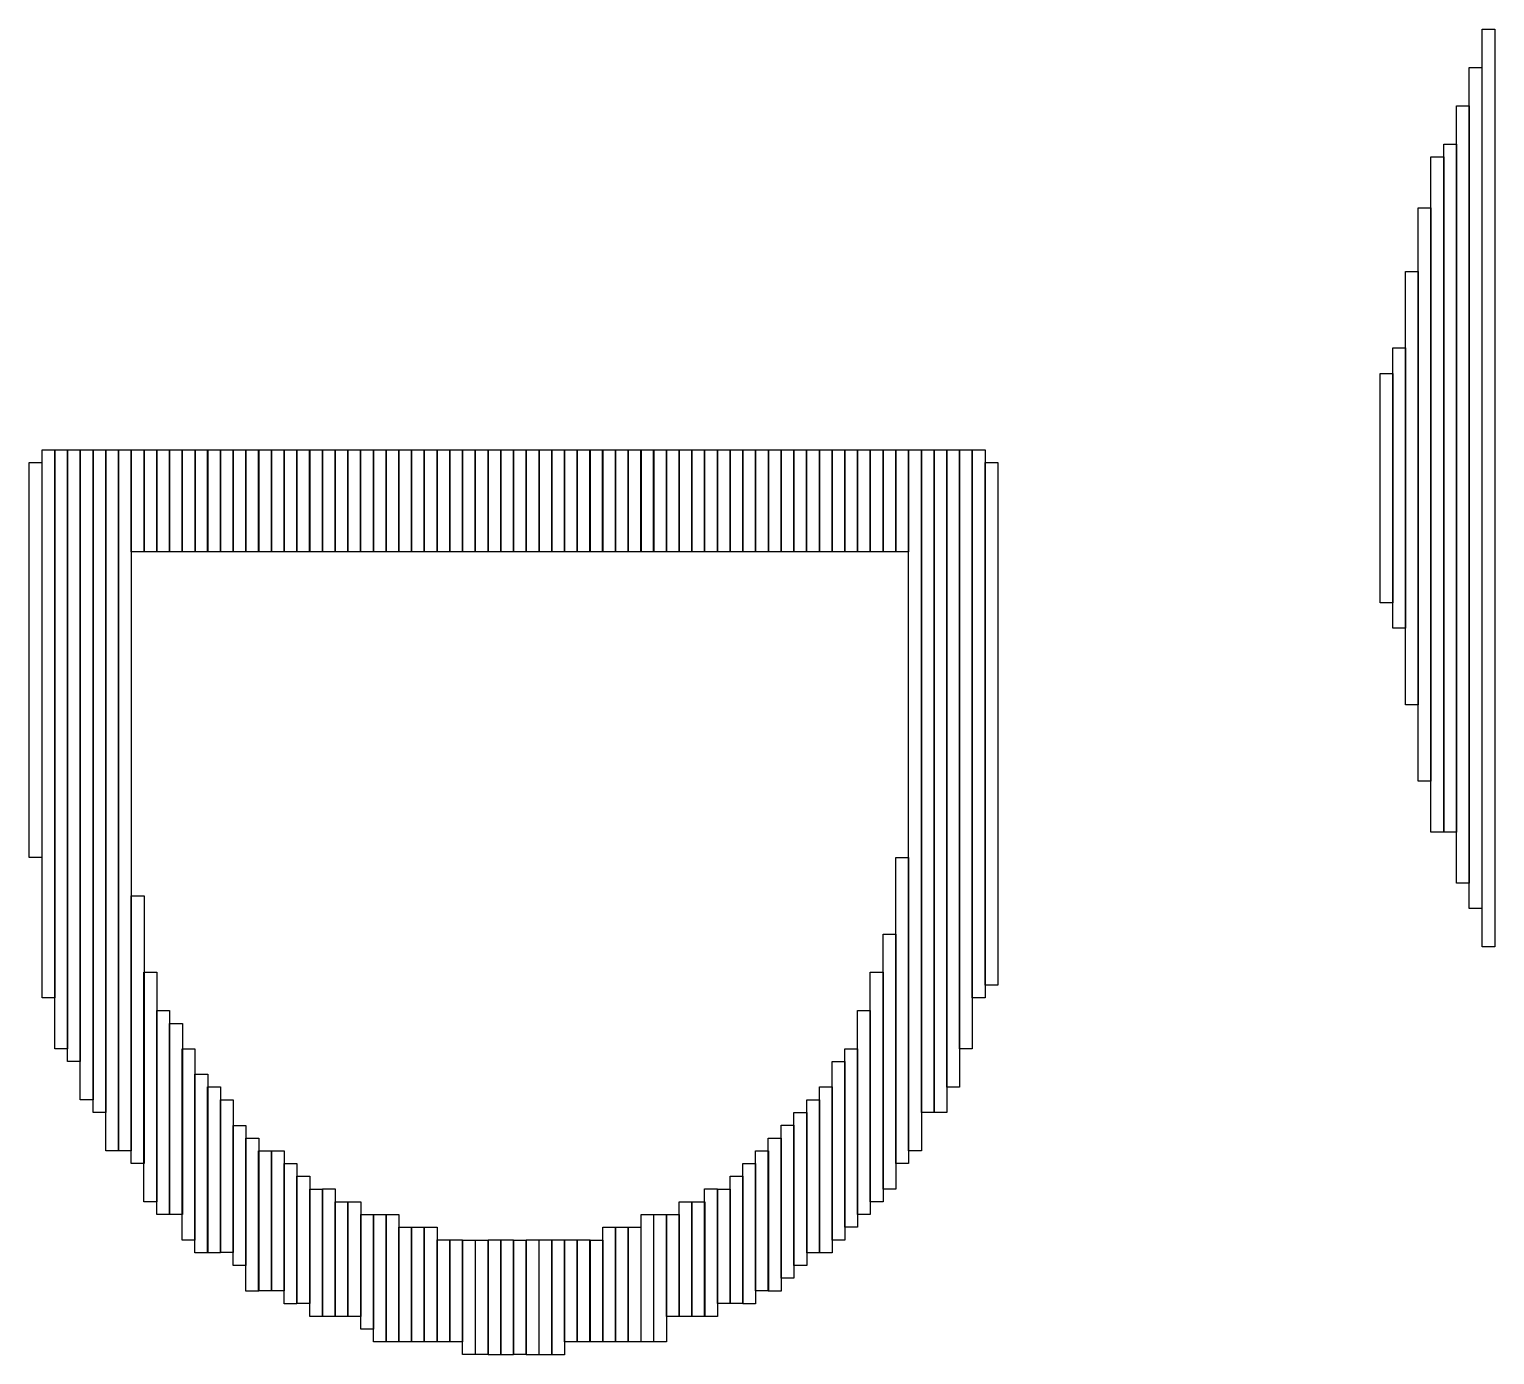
# Model space of a CAD drawing. Header units: inches. Extents: x -22 to 5433, y -38 to 5417.
# Drawn here: x -9.59 to -7.29, y 1.467 to 3.547 of the extents above; entities that cross this region are included whole.
import ezdxf

# ---------------------------------------------------------------- set-up
doc = ezdxf.new("R2010")
doc.units = ezdxf.units.IN
doc.layers.add('Top Overlay', color=2, linetype='Continuous')

msp = doc.modelspace()

# ---------------------------------------------------------------- linework, layer by layer
at = {"layer": 'Top Overlay'}
for p, q in [((-7.3097, 2.1076), (-7.3097, 3.5475)), ((-7.3097, 3.5475), (-7.2899, 3.5475)), ((-7.2899, 3.5475), (-7.2899, 2.1076)), ((-7.3298, 2.1675), (-7.3298, 3.4875)), ((-7.3298, 3.4875), (-7.31, 3.4875)), ((-7.31, 3.4875), (-7.31, 2.1675)), ((-7.35, 2.2075), (-7.35, 3.4275)), ((-7.35, 3.4275), (-7.3299, 3.4275)), ((-7.3299, 3.4275), (-7.3299, 2.2075)), ((-7.3698, 2.2875), (-7.3698, 3.3675)), ((-7.3698, 3.3675), (-7.35, 3.3675)), ((-7.35, 3.3675), (-7.35, 2.2875)), ((-7.3899, 2.2875), (-7.3899, 3.3475)), ((-7.3899, 3.3475), (-7.3698, 3.3475)), ((-7.3698, 3.3475), (-7.3698, 2.2875)), ((-7.4099, 2.3675), (-7.4099, 3.2675)), ((-7.4099, 3.2675), (-7.3899, 3.2675)), ((-7.3899, 3.2675), (-7.3899, 2.3675)), ((-7.4299, 2.4875), (-7.4299, 3.1675)), ((-7.4299, 3.1675), (-7.4101, 3.1675)), ((-7.4101, 3.1675), (-7.4101, 2.4875)), ((-7.4498, 2.6076), (-7.4498, 3.0475)), ((-7.4498, 3.0475), (-7.43, 3.0475)), ((-7.43, 3.0475), (-7.43, 2.6076)), ((-7.4698, 2.6476), (-7.4698, 3.0075)), ((-7.4698, 3.0075), (-7.4499, 3.0075)), ((-7.4499, 3.0075), (-7.4499, 2.6476)), ((-9.5698, 2.0276), (-9.5698, 2.8876)), ((-9.5698, 2.8876), (-9.5498, 2.8876)), ((-9.5499, 1.9474), (-9.5499, 2.8875)), ((-9.5499, 2.8875), (-9.5298, 2.8875)), ((-9.5498, 2.8876), (-9.5498, 2.0276)), ((-9.53, 1.9275), (-9.53, 2.8876)), ((-9.53, 2.8876), (-9.5099, 2.8876)), ((-9.5298, 2.8875), (-9.5298, 1.9474)), ((-9.5099, 1.8675), (-9.5099, 2.8876)), ((-9.5099, 2.8876), (-9.4898, 2.8876)), ((-9.5099, 2.8876), (-9.5099, 1.9275)), ((-9.4898, 1.8475), (-9.4898, 2.8876)), ((-9.4898, 2.8876), (-9.47, 2.8876)), ((-9.4898, 2.8876), (-9.4898, 1.8675)), ((-9.47, 2.8876), (-9.47, 1.8475)), ((-9.4699, 1.7874), (-9.4699, 2.8875)), ((-9.4699, 2.8875), (-9.4498, 2.8875)), ((-9.4499, 1.7875), (-9.4499, 2.8873)), ((-9.4499, 2.8873), (-9.4299, 2.8873)), ((-9.4498, 2.8875), (-9.4498, 1.7874)), ((-9.4299, 2.7276), (-9.4299, 2.8876)), ((-9.4299, 2.8876), (-9.4098, 2.8876)), ((-9.4299, 2.8873), (-9.4299, 1.7875)), ((-9.4098, 2.7276), (-9.4098, 2.8876)), ((-9.4098, 2.8876), (-9.3897, 2.8876)), ((-9.4098, 2.8876), (-9.4098, 2.7276)), ((-9.39, 2.7276), (-9.39, 2.8876)), ((-9.39, 2.8876), (-9.3699, 2.8876)), ((-9.3897, 2.8876), (-9.3897, 2.7276)), ((-9.3699, 2.8876), (-9.3699, 2.7276)), ((-9.3699, 2.7276), (-9.3699, 2.8876)), ((-9.3699, 2.8876), (-9.3499, 2.8876)), ((-9.3499, 2.7276), (-9.3499, 2.8876)), ((-9.3499, 2.8876), (-9.3298, 2.8876)), ((-9.3499, 2.8876), (-9.3499, 2.7276)), ((-9.3298, 2.7276), (-9.3298, 2.8876)), ((-9.3298, 2.8876), (-9.3097, 2.8876)), ((-9.3298, 2.8876), (-9.3298, 2.7276)), ((-9.31, 2.7276), (-9.31, 2.8876)), ((-9.31, 2.8876), (-9.2899, 2.8876)), ((-9.3097, 2.8876), (-9.3097, 2.7276)), ((-9.2899, 2.7276), (-9.2899, 2.8876)), ((-9.2899, 2.8876), (-9.2699, 2.8876)), ((-9.2899, 2.8876), (-9.2899, 2.7276)), ((-9.2699, 2.7276), (-9.2699, 2.8876)), ((-9.2699, 2.8876), (-9.2498, 2.8876)), ((-9.2699, 2.8876), (-9.2699, 2.7276)), ((-9.2499, 2.7277), (-9.2499, 2.8875)), ((-9.2499, 2.8875), (-9.2299, 2.8875)), ((-9.2498, 2.8876), (-9.2498, 2.7276)), ((-9.23, 2.7276), (-9.23, 2.8876)), ((-9.23, 2.8876), (-9.2099, 2.8876)), ((-9.2299, 2.8875), (-9.2299, 2.7277)), ((-9.2099, 2.7276), (-9.2099, 2.8876)), ((-9.2099, 2.8876), (-9.1898, 2.8876)), ((-9.2099, 2.8876), (-9.2099, 2.7276)), ((-9.1898, 2.7276), (-9.1898, 2.8876)), ((-9.1898, 2.8876), (-9.1698, 2.8876)), ((-9.1898, 2.8876), (-9.1898, 2.7276)), ((-9.1699, 2.7277), (-9.1699, 2.8875)), ((-9.1699, 2.8875), (-9.1498, 2.8875)), ((-9.1698, 2.8876), (-9.1698, 2.7276)), ((-9.15, 2.7276), (-9.15, 2.8876)), ((-9.15, 2.8876), (-9.1299, 2.8876)), ((-9.1498, 2.8875), (-9.1498, 2.7277)), ((-9.1299, 2.7276), (-9.1299, 2.8876)), ((-9.1299, 2.8876), (-9.1098, 2.8876)), ((-9.1299, 2.8876), (-9.1299, 2.7276)), ((-9.1098, 2.7276), (-9.1098, 2.8876)), ((-9.1098, 2.8876), (-9.0898, 2.8876)), ((-9.1098, 2.8876), (-9.1098, 2.7276)), ((-9.09, 2.7276), (-9.09, 2.8876)), ((-9.09, 2.8876), (-9.07, 2.8876)), ((-9.0898, 2.8876), (-9.0898, 2.7276)), ((-9.07, 2.7276), (-9.07, 2.8876)), ((-9.07, 2.8876), (-9.0499, 2.8876)), ((-9.07, 2.8876), (-9.07, 2.7276)), ((-9.0499, 2.8876), (-9.0499, 2.7276)), ((-9.0499, 2.7276), (-9.0499, 2.8876)), ((-9.0499, 2.8876), (-9.0298, 2.8876)), ((-9.0298, 2.7276), (-9.0298, 2.8876)), ((-9.0298, 2.8876), (-9.0098, 2.8876)), ((-9.0298, 2.8876), (-9.0298, 2.7276)), ((-9.01, 2.7276), (-9.01, 2.8876)), ((-9.01, 2.8876), (-8.9899, 2.8876)), ((-9.0098, 2.8876), (-9.0098, 2.7276)), ((-8.9899, 2.7276), (-8.9899, 2.8876)), ((-8.9899, 2.8876), (-8.9699, 2.8876)), ((-8.9899, 2.8876), (-8.9899, 2.7276)), ((-8.9699, 2.7276), (-8.9699, 2.8876)), ((-8.9699, 2.8876), (-8.9498, 2.8876)), ((-8.9699, 2.8876), (-8.9699, 2.7276)), ((-8.9498, 2.7276), (-8.9498, 2.8876)), ((-8.9498, 2.8876), (-8.9298, 2.8876)), ((-8.9498, 2.8876), (-8.9498, 2.7276)), ((-8.93, 2.7276), (-8.93, 2.8876)), ((-8.93, 2.8876), (-8.9099, 2.8876)), ((-8.9298, 2.8876), (-8.9298, 2.7276)), ((-8.9099, 2.7276), (-8.9099, 2.8876)), ((-8.9099, 2.8876), (-8.8899, 2.8876)), ((-8.9099, 2.8876), (-8.9099, 2.7276)), ((-8.8899, 2.7276), (-8.8899, 2.8876)), ((-8.8899, 2.8876), (-8.8698, 2.8876)), ((-8.8899, 2.8876), (-8.8899, 2.7276)), ((-8.8698, 2.7276), (-8.8698, 2.8876)), ((-8.8698, 2.8876), (-8.8497, 2.8876)), ((-8.8698, 2.8876), (-8.8698, 2.7276)), ((-8.85, 2.7276), (-8.85, 2.8876)), ((-8.85, 2.8876), (-8.8299, 2.8876)), ((-8.8497, 2.8876), (-8.8497, 2.7276)), ((-8.8299, 2.7276), (-8.8299, 2.8876)), ((-8.8299, 2.8876), (-8.8099, 2.8876)), ((-8.8299, 2.8876), (-8.8299, 2.7276)), ((-8.8099, 2.7276), (-8.8099, 2.8876)), ((-8.8099, 2.8876), (-8.7898, 2.8876)), ((-8.8099, 2.8876), (-8.8099, 2.7276)), ((-8.7898, 2.7276), (-8.7898, 2.8876)), ((-8.7898, 2.8876), (-8.7697, 2.8876)), ((-8.7898, 2.8876), (-8.7898, 2.7276)), ((-8.77, 2.7276), (-8.77, 2.8876)), ((-8.77, 2.8876), (-8.7499, 2.8876)), ((-8.7697, 2.8876), (-8.7697, 2.7276)), ((-8.7499, 2.7276), (-8.7499, 2.8876)), ((-8.7499, 2.8876), (-8.7299, 2.8876)), ((-8.7499, 2.8876), (-8.7499, 2.7276)), ((-8.7299, 2.7276), (-8.7299, 2.8876)), ((-8.7299, 2.8876), (-8.7098, 2.8876)), ((-8.7299, 2.8876), (-8.7299, 2.7276)), ((-8.7099, 2.7277), (-8.7099, 2.8875)), ((-8.7099, 2.8875), (-8.6898, 2.8875)), ((-8.7098, 2.8876), (-8.7098, 2.7276)), ((-8.69, 2.7276), (-8.69, 2.8876)), ((-8.69, 2.8876), (-8.6699, 2.8876)), ((-8.6898, 2.8875), (-8.6898, 2.7277)), ((-8.6699, 2.8876), (-8.6699, 2.7276)), ((-8.6699, 2.7276), (-8.6699, 2.8876)), ((-8.6699, 2.8876), (-8.6498, 2.8876)), ((-8.6498, 2.7276), (-8.6498, 2.8876)), ((-8.6498, 2.8876), (-8.6298, 2.8876)), ((-8.6498, 2.8876), (-8.6498, 2.7276)), ((-8.6299, 2.7277), (-8.6299, 2.8875)), ((-8.6299, 2.8875), (-8.6098, 2.8875)), ((-8.6298, 2.8876), (-8.6298, 2.7276)), ((-8.61, 2.7276), (-8.61, 2.8876)), ((-8.61, 2.8876), (-8.5899, 2.8876)), ((-8.6098, 2.8875), (-8.6098, 2.7277)), ((-8.5899, 2.8876), (-8.5899, 2.7276)), ((-8.5899, 2.7276), (-8.5899, 2.8876)), ((-8.5899, 2.8876), (-8.5698, 2.8876)), ((-8.5698, 2.7276), (-8.5698, 2.8876)), ((-8.5698, 2.8876), (-8.5498, 2.8876)), ((-8.5698, 2.8876), (-8.5698, 2.7276)), ((-8.55, 2.7276), (-8.55, 2.8876)), ((-8.55, 2.8876), (-8.53, 2.8876)), ((-8.5498, 2.8876), (-8.5498, 2.7276)), ((-8.53, 2.8876), (-8.53, 2.7276)), ((-8.53, 2.7276), (-8.53, 2.8876)), ((-8.53, 2.8876), (-8.5099, 2.8876)), ((-8.5099, 2.7276), (-8.5099, 2.8876)), ((-8.5099, 2.8876), (-8.4898, 2.8876)), ((-8.5099, 2.8876), (-8.5099, 2.7276)), ((-8.4898, 2.7276), (-8.4898, 2.8876)), ((-8.4898, 2.8876), (-8.4698, 2.8876)), ((-8.4898, 2.8876), (-8.4898, 2.7276)), ((-8.47, 2.7276), (-8.47, 2.8876)), ((-8.47, 2.8876), (-8.4499, 2.8876)), ((-8.4698, 2.8876), (-8.4698, 2.7276)), ((-8.4499, 2.8876), (-8.4499, 2.7276)), ((-8.4499, 2.7276), (-8.4499, 2.8876)), ((-8.4499, 2.8876), (-8.4299, 2.8876)), ((-8.4299, 2.7276), (-8.4299, 2.8876)), ((-8.4299, 2.8876), (-8.4098, 2.8876)), ((-8.4299, 2.8876), (-8.4299, 2.7276)), ((-8.4098, 2.7276), (-8.4098, 2.8876)), ((-8.4098, 2.8876), (-8.3897, 2.8876)), ((-8.4098, 2.8876), (-8.4098, 2.7276)), ((-8.39, 2.7276), (-8.39, 2.8876)), ((-8.39, 2.8876), (-8.3699, 2.8876)), ((-8.3897, 2.8876), (-8.3897, 2.7276)), ((-8.3699, 2.7276), (-8.3699, 2.8876)), ((-8.3699, 2.8876), (-8.3499, 2.8876)), ((-8.3699, 2.8876), (-8.3699, 2.7276)), ((-8.3499, 2.7276), (-8.3499, 2.8876)), ((-8.3499, 2.8876), (-8.3298, 2.8876)), ((-8.3499, 2.8876), (-8.3499, 2.7276)), ((-8.3298, 2.7276), (-8.3298, 2.8876)), ((-8.3298, 2.8876), (-8.3097, 2.8876)), ((-8.3298, 2.8876), (-8.3298, 2.7276)), ((-8.31, 2.7276), (-8.31, 2.8876)), ((-8.31, 2.8876), (-8.2899, 2.8876)), ((-8.3097, 2.8876), (-8.3097, 2.7276)), ((-8.2899, 2.8876), (-8.2899, 2.7276)), ((-8.2899, 2.7276), (-8.2899, 2.8876)), ((-8.2899, 2.8876), (-8.2699, 2.8876)), ((-8.2699, 2.7276), (-8.2699, 2.8876)), ((-8.2699, 2.8876), (-8.2498, 2.8876)), ((-8.2699, 2.8876), (-8.2699, 2.7276)), ((-8.2499, 2.7277), (-8.2499, 2.8875)), ((-8.2499, 2.8875), (-8.2299, 2.8875)), ((-8.2498, 2.8876), (-8.2498, 2.7276)), ((-8.23, 2.7276), (-8.23, 2.8876)), ((-8.23, 2.8876), (-8.2099, 2.8876)), ((-8.2299, 2.8875), (-8.2299, 2.7277)), ((-8.2099, 2.8876), (-8.2099, 2.7276)), ((-8.2099, 1.7875), (-8.2099, 2.8873)), ((-8.2099, 2.8873), (-8.1898, 2.8873)), ((-8.1898, 2.8873), (-8.1898, 1.7875)), ((-8.1897, 1.8476), (-8.1897, 2.8875)), ((-8.1897, 2.8875), (-8.1699, 2.8875)), ((-8.1699, 2.8875), (-8.1699, 1.8476)), ((-8.1698, 1.8475), (-8.1698, 2.8876)), ((-8.1698, 2.8876), (-8.15, 2.8876)), ((-8.15, 2.8876), (-8.15, 1.8475)), ((-8.1498, 1.8875), (-8.1498, 2.8875)), ((-8.1498, 2.8875), (-8.1298, 2.8875)), ((-8.1299, 1.9475), (-8.1299, 2.8873)), ((-8.1299, 2.8873), (-8.1098, 2.8873)), ((-8.1298, 2.8875), (-8.1298, 1.8875)), ((-8.1098, 2.0276), (-8.1098, 2.8876)), ((-8.1098, 2.8876), (-8.0898, 2.8876)), ((-8.1098, 2.8873), (-8.1098, 1.9475)), ((-8.0898, 2.8876), (-8.0898, 2.0276)), ((-9.5899, 2.2475), (-9.5899, 2.8675)), ((-9.5899, 2.8675), (-9.5701, 2.8675)), ((-9.5701, 2.8675), (-9.5701, 2.2475)), ((-8.0899, 2.0475), (-8.0899, 2.8677)), ((-8.0899, 2.8677), (-8.0698, 2.8677)), ((-8.0698, 2.8677), (-8.0698, 2.0475)), ((-9.4098, 2.7276), (-9.4299, 2.7276)), ((-9.3897, 2.7276), (-9.4098, 2.7276)), ((-9.3699, 2.7276), (-9.39, 2.7276)), ((-9.3499, 2.7276), (-9.3699, 2.7276)), ((-9.3298, 2.7276), (-9.3499, 2.7276)), ((-9.3097, 2.7276), (-9.3298, 2.7276)), ((-9.2899, 2.7276), (-9.31, 2.7276)), ((-9.2699, 2.7276), (-9.2899, 2.7276)), ((-9.2498, 2.7276), (-9.2699, 2.7276)), ((-9.2299, 2.7277), (-9.2499, 2.7277)), ((-9.2099, 2.7276), (-9.23, 2.7276)), ((-9.1898, 2.7276), (-9.2099, 2.7276)), ((-9.1698, 2.7276), (-9.1898, 2.7276)), ((-9.1498, 2.7277), (-9.1699, 2.7277)), ((-9.1299, 2.7276), (-9.15, 2.7276)), ((-9.1098, 2.7276), (-9.1299, 2.7276)), ((-9.0898, 2.7276), (-9.1098, 2.7276)), ((-9.07, 2.7276), (-9.09, 2.7276)), ((-9.0499, 2.7276), (-9.07, 2.7276)), ((-9.0298, 2.7276), (-9.0499, 2.7276)), ((-9.0098, 2.7276), (-9.0298, 2.7276)), ((-8.9899, 2.7276), (-9.01, 2.7276)), ((-8.9699, 2.7276), (-8.9899, 2.7276)), ((-8.9498, 2.7276), (-8.9699, 2.7276)), ((-8.9298, 2.7276), (-8.9498, 2.7276)), ((-8.9099, 2.7276), (-8.93, 2.7276)), ((-8.8899, 2.7276), (-8.9099, 2.7276)), ((-8.8698, 2.7276), (-8.8899, 2.7276)), ((-8.8497, 2.7276), (-8.8698, 2.7276)), ((-8.8299, 2.7276), (-8.85, 2.7276)), ((-8.8099, 2.7276), (-8.8299, 2.7276)), ((-8.7898, 2.7276), (-8.8099, 2.7276)), ((-8.7697, 2.7276), (-8.7898, 2.7276)), ((-8.7499, 2.7276), (-8.77, 2.7276)), ((-8.7299, 2.7276), (-8.7499, 2.7276)), ((-8.7098, 2.7276), (-8.7299, 2.7276)), ((-8.6898, 2.7277), (-8.7099, 2.7277)), ((-8.6699, 2.7276), (-8.69, 2.7276)), ((-8.6498, 2.7276), (-8.6699, 2.7276)), ((-8.6298, 2.7276), (-8.6498, 2.7276)), ((-8.6098, 2.7277), (-8.6299, 2.7277)), ((-8.5899, 2.7276), (-8.61, 2.7276)), ((-8.5698, 2.7276), (-8.5899, 2.7276)), ((-8.5498, 2.7276), (-8.5698, 2.7276)), ((-8.53, 2.7276), (-8.55, 2.7276)), ((-8.5099, 2.7276), (-8.53, 2.7276)), ((-8.4898, 2.7276), (-8.5099, 2.7276)), ((-8.4698, 2.7276), (-8.4898, 2.7276)), ((-8.4499, 2.7276), (-8.47, 2.7276)), ((-8.4299, 2.7276), (-8.4499, 2.7276)), ((-8.4098, 2.7276), (-8.4299, 2.7276)), ((-8.3897, 2.7276), (-8.4098, 2.7276)), ((-8.3699, 2.7276), (-8.39, 2.7276)), ((-8.3499, 2.7276), (-8.3699, 2.7276)), ((-8.3298, 2.7276), (-8.3499, 2.7276)), ((-8.3097, 2.7276), (-8.3298, 2.7276)), ((-8.2899, 2.7276), (-8.31, 2.7276)), ((-8.2699, 2.7276), (-8.2899, 2.7276)), ((-8.2498, 2.7276), (-8.2699, 2.7276)), ((-8.2299, 2.7277), (-8.2499, 2.7277)), ((-8.2099, 2.7276), (-8.23, 2.7276)), ((-7.4499, 2.6476), (-7.4698, 2.6476)), ((-7.43, 2.6076), (-7.4498, 2.6076)), ((-7.4101, 2.4875), (-7.4299, 2.4875)), ((-7.3899, 2.3675), (-7.4099, 2.3675)), ((-7.3698, 2.2875), (-7.3899, 2.2875)), ((-7.35, 2.2875), (-7.3698, 2.2875)), ((-9.5701, 2.2475), (-9.5899, 2.2475)), ((-8.23, 1.7675), (-8.23, 2.2475)), ((-8.23, 2.2475), (-8.2099, 2.2475)), ((-8.2099, 2.2475), (-8.2099, 1.7675)), ((-9.4299, 1.7675), (-9.4299, 2.1876)), ((-9.4299, 2.1876), (-9.4098, 2.1876)), ((-9.4098, 2.1876), (-9.4098, 1.7675)), ((-7.3299, 2.2075), (-7.35, 2.2075)), ((-7.31, 2.1675), (-7.3298, 2.1675)), ((-8.2499, 1.7275), (-8.2499, 2.1275)), ((-8.2499, 2.1275), (-8.2299, 2.1275)), ((-8.2299, 2.1275), (-8.2299, 1.7275)), ((-7.2899, 2.1076), (-7.3097, 2.1076)), ((-9.4099, 1.7076), (-9.4099, 2.0676)), ((-9.4099, 2.0676), (-9.3899, 2.0676)), ((-9.3899, 2.0676), (-9.3899, 1.7076)), ((-8.27, 1.7076), (-8.27, 2.0676)), ((-8.27, 2.0676), (-8.2499, 2.0676)), ((-8.2499, 2.0676), (-8.2499, 1.7076)), ((-8.0698, 2.0475), (-8.0899, 2.0475)), ((-9.5498, 2.0276), (-9.5698, 2.0276)), ((-8.0898, 2.0276), (-8.1098, 2.0276)), ((-9.39, 1.6874), (-9.39, 2.0075)), ((-9.39, 2.0075), (-9.3699, 2.0075)), ((-9.3699, 2.0075), (-9.3699, 1.6874)), ((-8.2899, 1.6874), (-8.2899, 2.0075)), ((-8.2899, 2.0075), (-8.2699, 2.0075)), ((-8.2699, 2.0075), (-8.2699, 1.6874)), ((-9.3698, 1.6876), (-9.3698, 1.9875)), ((-9.3698, 1.9875), (-9.3497, 1.9875)), ((-9.3497, 1.9875), (-9.3497, 1.6876)), ((-9.5298, 1.9474), (-9.5499, 1.9474)), ((-9.35, 1.6474), (-9.35, 1.9474)), ((-9.35, 1.9474), (-9.3299, 1.9474)), ((-9.3299, 1.9474), (-9.3299, 1.6474)), ((-8.31, 1.6676), (-8.31, 1.9475)), ((-8.31, 1.9475), (-8.2899, 1.9475)), ((-8.2899, 1.9475), (-8.2899, 1.6676)), ((-8.1098, 1.9475), (-8.1299, 1.9475)), ((-9.5099, 1.9275), (-9.53, 1.9275)), ((-8.3299, 1.6474), (-8.3299, 1.9276)), ((-8.3299, 1.9276), (-8.3099, 1.9276)), ((-8.3099, 1.9276), (-8.3099, 1.6474)), ((-9.3299, 1.6274), (-9.3299, 1.9075)), ((-9.3299, 1.9075), (-9.3099, 1.9075)), ((-9.31, 1.6275), (-9.31, 1.8876)), ((-9.31, 1.8876), (-9.2899, 1.8876)), ((-9.3099, 1.9075), (-9.3099, 1.6274)), ((-9.2899, 1.8876), (-9.2899, 1.6275)), ((-8.3499, 1.6275), (-8.3499, 1.8876)), ((-8.3499, 1.8876), (-8.3298, 1.8876)), ((-8.3298, 1.8876), (-8.3298, 1.6275)), ((-8.1298, 1.8875), (-8.1498, 1.8875)), ((-9.4898, 1.8675), (-9.5099, 1.8675)), ((-9.2898, 1.6276), (-9.2898, 1.8674)), ((-9.2898, 1.8674), (-9.27, 1.8674)), ((-9.27, 1.8674), (-9.27, 1.6276)), ((-8.3697, 1.6275), (-8.3697, 1.8675)), ((-8.3697, 1.8675), (-8.3499, 1.8675)), ((-8.3499, 1.8675), (-8.3499, 1.6275)), ((-9.47, 1.8475), (-9.4898, 1.8475)), ((-8.3899, 1.6076), (-8.3899, 1.8476)), ((-8.3899, 1.8476), (-8.3698, 1.8476)), ((-8.3698, 1.8476), (-8.3698, 1.6076)), ((-8.1699, 1.8476), (-8.1897, 1.8476)), ((-8.15, 1.8475), (-8.1698, 1.8475)), ((-9.2699, 1.6074), (-9.2699, 1.8274)), ((-9.2699, 1.8274), (-9.2498, 1.8274)), ((-9.2498, 1.8274), (-9.2498, 1.6074)), ((-8.4099, 1.5875), (-8.4099, 1.8275)), ((-8.4099, 1.8275), (-8.3899, 1.8275)), ((-8.3899, 1.8275), (-8.3899, 1.5875)), ((-9.2499, 1.5674), (-9.2499, 1.8075)), ((-9.2499, 1.8075), (-9.2299, 1.8075)), ((-9.2299, 1.8075), (-9.2299, 1.5674)), ((-8.43, 1.5674), (-8.43, 1.8075)), ((-8.43, 1.8075), (-8.4099, 1.8075)), ((-8.4099, 1.8075), (-8.4099, 1.5674)), ((-9.4498, 1.7874), (-9.4699, 1.7874)), ((-9.4299, 1.7875), (-9.4499, 1.7875)), ((-9.23, 1.5676), (-9.23, 1.7875)), ((-9.23, 1.7875), (-9.2099, 1.7875)), ((-9.2099, 1.5676), (-9.2099, 1.7875)), ((-9.2099, 1.7875), (-9.1898, 1.7875)), ((-9.2099, 1.7875), (-9.2099, 1.5676)), ((-9.1898, 1.7875), (-9.1898, 1.5676)), ((-8.4499, 1.5676), (-8.4499, 1.7875)), ((-8.4499, 1.7875), (-8.4299, 1.7875)), ((-8.4299, 1.7875), (-8.4299, 1.5676)), ((-8.1898, 1.7875), (-8.2099, 1.7875)), ((-9.4098, 1.7675), (-9.4299, 1.7675)), ((-9.1898, 1.5475), (-9.1898, 1.7675)), ((-9.1898, 1.7675), (-9.1698, 1.7675)), ((-9.1698, 1.7675), (-9.1698, 1.5475)), ((-8.47, 1.5475), (-8.47, 1.7675)), ((-8.47, 1.7675), (-8.4499, 1.7675)), ((-8.4499, 1.7675), (-8.4499, 1.5475)), ((-8.2099, 1.7675), (-8.23, 1.7675)), ((-9.1699, 1.5476), (-9.1699, 1.7475)), ((-9.1699, 1.7475), (-9.1498, 1.7475)), ((-9.1498, 1.7475), (-9.1498, 1.5476)), ((-9.1498, 1.5276), (-9.1498, 1.7275)), ((-9.1498, 1.7275), (-9.1298, 1.7275)), ((-9.1299, 1.5274), (-9.1299, 1.7276)), ((-9.1299, 1.7276), (-9.1098, 1.7276)), ((-9.1298, 1.7275), (-9.1298, 1.5276)), ((-9.1098, 1.7276), (-9.1098, 1.5274)), ((-8.53, 1.5274), (-8.53, 1.7276)), ((-8.53, 1.7276), (-8.5099, 1.7276)), ((-8.5099, 1.7276), (-8.5099, 1.5274)), ((-8.5098, 1.5476), (-8.5098, 1.7275)), ((-8.5098, 1.7275), (-8.4899, 1.7275)), ((-8.4899, 1.5476), (-8.4899, 1.7475)), ((-8.4899, 1.7475), (-8.4699, 1.7475)), ((-8.4899, 1.7275), (-8.4899, 1.5476)), ((-8.4699, 1.7475), (-8.4699, 1.5476)), ((-8.2299, 1.7275), (-8.2499, 1.7275)), ((-9.3899, 1.7076), (-9.4099, 1.7076)), ((-9.11, 1.5276), (-9.11, 1.7076)), ((-9.11, 1.7076), (-9.0899, 1.7076)), ((-9.0899, 1.5276), (-9.0899, 1.7076)), ((-9.0899, 1.7076), (-9.0698, 1.7076)), ((-9.0899, 1.7076), (-9.0899, 1.5276)), ((-9.0698, 1.7076), (-9.0698, 1.5276)), ((-8.57, 1.5276), (-8.57, 1.7076)), ((-8.57, 1.7076), (-8.5499, 1.7076)), ((-8.5499, 1.5276), (-8.5499, 1.7076)), ((-8.5499, 1.7076), (-8.5298, 1.7076)), ((-8.5499, 1.7076), (-8.5499, 1.5276)), ((-8.5298, 1.7076), (-8.5298, 1.5276)), ((-8.2499, 1.7076), (-8.27, 1.7076)), ((-9.3699, 1.6874), (-9.39, 1.6874)), ((-9.3497, 1.6876), (-9.3698, 1.6876)), ((-9.0698, 1.5075), (-9.0698, 1.6876)), ((-9.0698, 1.6876), (-9.0498, 1.6876)), ((-9.0498, 1.4874), (-9.0498, 1.6876)), ((-9.0498, 1.6876), (-9.03, 1.6876)), ((-9.0498, 1.6876), (-9.0498, 1.5075)), ((-9.03, 1.6876), (-9.03, 1.4874)), ((-9.0298, 1.4876), (-9.0298, 1.6874)), ((-9.0298, 1.6874), (-9.01, 1.6874)), ((-9.01, 1.6874), (-9.01, 1.4876)), ((-8.6298, 1.4876), (-8.6298, 1.6874)), ((-8.6298, 1.6874), (-8.61, 1.6874)), ((-8.61, 1.6874), (-8.61, 1.4876)), ((-8.6097, 1.4876), (-8.6097, 1.6874)), ((-8.6097, 1.6874), (-8.5899, 1.6874)), ((-8.5899, 1.5274), (-8.5899, 1.6874)), ((-8.5899, 1.6874), (-8.5698, 1.6874)), ((-8.5899, 1.6874), (-8.5899, 1.4876)), ((-8.5698, 1.6874), (-8.5698, 1.5274)), ((-8.2699, 1.6874), (-8.2899, 1.6874)), ((-9.0099, 1.4874), (-9.0099, 1.6675)), ((-9.0099, 1.6675), (-8.9898, 1.6675)), ((-8.9899, 1.4876), (-8.9899, 1.6674)), ((-8.9899, 1.6674), (-8.9699, 1.6674)), ((-8.9898, 1.6675), (-8.9898, 1.4874)), ((-8.9699, 1.4876), (-8.9699, 1.6674)), ((-8.9699, 1.6674), (-8.9498, 1.6674)), ((-8.9699, 1.6674), (-8.9699, 1.4876)), ((-8.9498, 1.6674), (-8.9498, 1.4876)), ((-8.6898, 1.4874), (-8.6898, 1.6675)), ((-8.6898, 1.6675), (-8.6698, 1.6675)), ((-8.6699, 1.4876), (-8.6699, 1.6674)), ((-8.6699, 1.6674), (-8.6498, 1.6674)), ((-8.6698, 1.6675), (-8.6698, 1.4874)), ((-8.65, 1.4874), (-8.65, 1.6675)), ((-8.65, 1.6675), (-8.6299, 1.6675)), ((-8.6498, 1.6674), (-8.6498, 1.4876)), ((-8.6299, 1.6675), (-8.6299, 1.4874)), ((-8.2899, 1.6676), (-8.31, 1.6676)), ((-9.3299, 1.6474), (-9.35, 1.6474)), ((-8.9498, 1.4876), (-8.9498, 1.6476)), ((-8.9498, 1.6476), (-8.9298, 1.6476)), ((-8.93, 1.4876), (-8.93, 1.6476)), ((-8.93, 1.6476), (-8.9099, 1.6476)), ((-8.9298, 1.6476), (-8.9298, 1.4876)), ((-8.9099, 1.6476), (-8.9099, 1.4876)), ((-8.9098, 1.4676), (-8.9098, 1.6474)), ((-8.9098, 1.6474), (-8.89, 1.6474)), ((-8.89, 1.6474), (-8.89, 1.4676)), ((-8.8897, 1.4676), (-8.8897, 1.6474)), ((-8.8897, 1.6474), (-8.8699, 1.6474)), ((-8.8699, 1.6474), (-8.8699, 1.4676)), ((-8.8698, 1.4675), (-8.8698, 1.6476)), ((-8.8698, 1.6476), (-8.85, 1.6476)), ((-8.85, 1.6476), (-8.85, 1.4675)), ((-8.8497, 1.4675), (-8.8497, 1.6476)), ((-8.8497, 1.6476), (-8.8299, 1.6476)), ((-8.8299, 1.6476), (-8.8299, 1.4675)), ((-8.8298, 1.4676), (-8.8298, 1.6474)), ((-8.8298, 1.6474), (-8.81, 1.6474)), ((-8.81, 1.6474), (-8.81, 1.4676)), ((-8.8099, 1.4675), (-8.8099, 1.6476)), ((-8.8099, 1.6476), (-8.7901, 1.6476)), ((-8.7901, 1.6476), (-8.7901, 1.4675)), ((-8.7898, 1.4675), (-8.7898, 1.6476)), ((-8.7898, 1.6476), (-8.77, 1.6476)), ((-8.77, 1.6476), (-8.77, 1.4675)), ((-8.7697, 1.4675), (-8.7697, 1.6476)), ((-8.7697, 1.6476), (-8.7499, 1.6476)), ((-8.7499, 1.4876), (-8.7499, 1.6476)), ((-8.7499, 1.6476), (-8.7299, 1.6476)), ((-8.7499, 1.6476), (-8.7499, 1.4675)), ((-8.7299, 1.4876), (-8.7299, 1.6476)), ((-8.7299, 1.6476), (-8.7098, 1.6476)), ((-8.7299, 1.6476), (-8.7299, 1.4876)), ((-8.7099, 1.4877), (-8.7099, 1.6474)), ((-8.7099, 1.6474), (-8.6898, 1.6474)), ((-8.7098, 1.6476), (-8.7098, 1.4876)), ((-8.6898, 1.6474), (-8.6898, 1.4877)), ((-8.3099, 1.6474), (-8.3299, 1.6474)), ((-9.3099, 1.6274), (-9.3299, 1.6274)), ((-9.2899, 1.6275), (-9.31, 1.6275)), ((-9.27, 1.6276), (-9.2898, 1.6276)), ((-8.3499, 1.6275), (-8.3697, 1.6275)), ((-8.3298, 1.6275), (-8.3499, 1.6275)), ((-9.2498, 1.6074), (-9.2699, 1.6074)), ((-8.3899, 1.5875), (-8.4099, 1.5875)), ((-8.3698, 1.6076), (-8.3899, 1.6076)), ((-9.2299, 1.5674), (-9.2499, 1.5674)), ((-9.2099, 1.5676), (-9.23, 1.5676)), ((-9.1898, 1.5676), (-9.2099, 1.5676)), ((-8.4299, 1.5676), (-8.4499, 1.5676)), ((-8.4099, 1.5674), (-8.43, 1.5674)), ((-9.1698, 1.5475), (-9.1898, 1.5475)), ((-9.1498, 1.5476), (-9.1699, 1.5476)), ((-8.4899, 1.5476), (-8.5098, 1.5476)), ((-8.4699, 1.5476), (-8.4899, 1.5476)), ((-8.4499, 1.5475), (-8.47, 1.5475)), ((-9.1298, 1.5276), (-9.1498, 1.5276)), ((-9.1098, 1.5274), (-9.1299, 1.5274)), ((-9.0899, 1.5276), (-9.11, 1.5276)), ((-9.0698, 1.5276), (-9.0899, 1.5276)), ((-8.5698, 1.5274), (-8.5899, 1.5274)), ((-8.5499, 1.5276), (-8.57, 1.5276)), ((-8.5298, 1.5276), (-8.5499, 1.5276)), ((-8.5099, 1.5274), (-8.53, 1.5274)), ((-9.0498, 1.5075), (-9.0698, 1.5075)), ((-9.03, 1.4874), (-9.0498, 1.4874)), ((-9.01, 1.4876), (-9.0298, 1.4876)), ((-8.9898, 1.4874), (-9.0099, 1.4874)), ((-8.9699, 1.4876), (-8.9899, 1.4876)), ((-8.9498, 1.4876), (-8.9699, 1.4876)), ((-8.9298, 1.4876), (-8.9498, 1.4876)), ((-8.9099, 1.4876), (-8.93, 1.4876)), ((-8.7299, 1.4876), (-8.7499, 1.4876)), ((-8.7098, 1.4876), (-8.7299, 1.4876)), ((-8.6898, 1.4877), (-8.7099, 1.4877)), ((-8.6698, 1.4874), (-8.6898, 1.4874)), ((-8.6498, 1.4876), (-8.6699, 1.4876)), ((-8.6299, 1.4874), (-8.65, 1.4874)), ((-8.61, 1.4876), (-8.6298, 1.4876)), ((-8.5899, 1.4876), (-8.6097, 1.4876)), ((-8.89, 1.4676), (-8.9098, 1.4676)), ((-8.8699, 1.4676), (-8.8897, 1.4676)), ((-8.85, 1.4675), (-8.8698, 1.4675)), ((-8.8299, 1.4675), (-8.8497, 1.4675)), ((-8.81, 1.4676), (-8.8298, 1.4676)), ((-8.7901, 1.4675), (-8.8099, 1.4675)), ((-8.77, 1.4675), (-8.7898, 1.4675)), ((-8.7499, 1.4675), (-8.7697, 1.4675))]:
    msp.add_line(p, q, dxfattribs=at)

doc.saveas('drawing.dxf')
